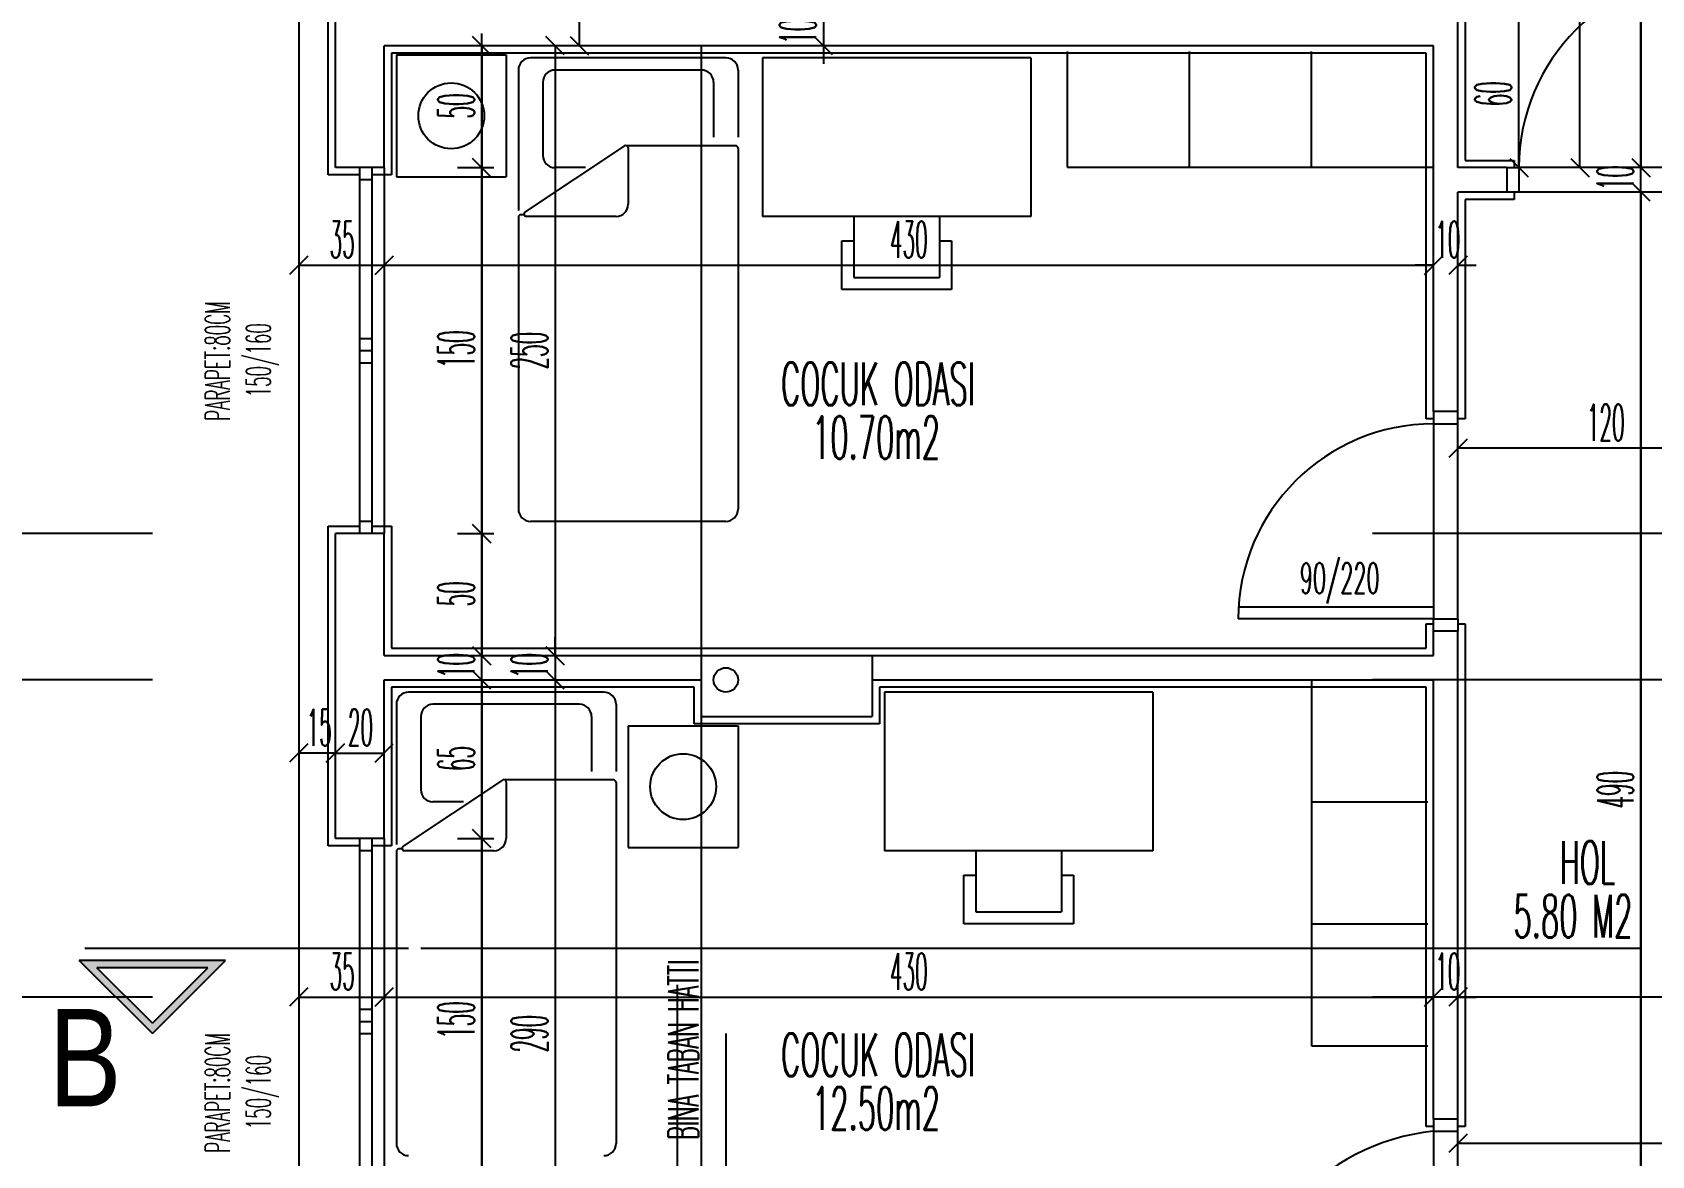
# Model space of a CAD drawing. Extents: x 78 to 306, y -397 to 18.
# Drawn here: x 275.5673 to 275.7, y -396.5906 to -396.4985 of the extents above; entities that cross this region are included whole.
import ezdxf

# ---------------------------------------------------------------- set-up
doc = ezdxf.new("R2010")
doc.units = 0
doc.header["$LTSCALE"] = 0.5
doc.header["$MEASUREMENT"] = 0
for name, pattern in [('DASHDOT2', [0.5, 0.25, -0.125, 0, -0.125]), ('DASHED', [0.75, 0.5, -0.25]), ('DOT2', [0.125, 0, -0.125])]:
    doc.linetypes.add(name, pattern=pattern)
doc.layers.get('0').update_dxf_attribs({"linetype": 'CONTINUOUS'})
for name, color, linetype in [('AKS', 5, 'DASHDOT2'), ('ASHADE', 7, 'CONTINUOUS'), ('DUVAR', 6, 'CONTINUOUS'), ('IZDUSUM', 2, 'DOT2'), ('KAPI', 1, 'CONTINUOUS'), ('KOLON', 4, 'CONTINUOUS'), ('MERDIVEN', 3, 'CONTINUOUS'), ('OLCU', 31, 'CONTINUOUS'), ('SIVA', 7, 'CONTINUOUS'), ('TEFRIS', 11, 'CONTINUOUS')]:
    doc.layers.add(name, color=color, linetype=linetype)
doc.styles.add('ICMEKAN', font='romans.shx', dxfattribs={"width": 0.55, "height": 0.2})
doc.styles.add('MİMARİ YAZI', font='arial.ttf')
doc.styles.add('OLCU', font='romans.shx', dxfattribs={"width": 0.6, "height": 0.125})
doc.styles.add('OLCUIC', font='ROMANS.SHX', dxfattribs={"width": 0.4, "height": 0.15})

msp = doc.modelspace()

# ---------------------------------------------------------------- hatches: boundary and pattern name
at = {"layer": 'KAPI'}
h = msp.add_hatch(color=256, dxfattribs=at)
h.paths.add_polyline_path([(275.583143941935, -396.5745598737721), (275.571143941935, -396.5745598737721), (275.577143941935, -396.5805598737721)])
h.paths.add_polyline_path([(275.5816954137976, -396.5751598737721), (275.577143941935, -396.5797113456347), (275.5725924700724, -396.5751598737721)], flags=16)

# ---------------------------------------------------------------- linework, layer by layer
at = {"color": 0, "linetype": 'ByBlock'}
for p, q in [((275.604893941935, -396.5003098737721), (275.603393941935, -396.4988098737721)), ((275.610893941935, -396.5003098737721), (275.609393941935, -396.4988098737721)), ((275.611393941935, -396.4988098737721), (275.612893941935, -396.5003098737721)), ((275.632893941935, -396.5003098737721), (275.631393941935, -396.4988098737721)), ((275.604893941935, -396.5103098737721), (275.603393941935, -396.5088098737721)), ((275.603393941935, -396.5088098737721), (275.604893941935, -396.5103098737721)), ((275.688393941935, -396.5088098737721), (275.689893941935, -396.5103098737721)), ((275.693393941935, -396.5088098737721), (275.694893941935, -396.5103098737721)), ((275.698393941935, -396.5088098737721), (275.699893941935, -396.5103098737721)), ((275.698393941935, -396.5088098737721), (275.699893941935, -396.5103098737721)), ((275.699893941935, -396.5123098737721), (275.698393941935, -396.5108098737721)), ((275.699893941935, -396.5123098737721), (275.698393941935, -396.5108098737721)), ((275.589893941935, -396.5168098737721), (275.588393941935, -396.5183098737721)), ((275.596893941935, -396.5168098737721), (275.595393941935, -396.5183098737721)), ((275.595393941935, -396.5183098737721), (275.596893941935, -396.5168098737721)), ((275.681393941935, -396.5183098737721), (275.682893941935, -396.5168098737721)), ((275.681393941935, -396.5183098737721), (275.682893941935, -396.5168098737721)), ((275.684893941935, -396.5168098737721), (275.683393941935, -396.5183098737721)), ((275.684893941935, -396.5318098737721), (275.683393941935, -396.5333098737721)), ((275.604893941935, -396.5403098737721), (275.603393941935, -396.5388098737721)), ((275.603393941935, -396.5388098737721), (275.604893941935, -396.5403098737721)), ((275.603393941935, -396.5488098737721), (275.604893941935, -396.5503098737721)), ((275.603393941935, -396.5488098737721), (275.604893941935, -396.5503098737721)), ((275.609393941935, -396.5488098737721), (275.610893941935, -396.5503098737721)), ((275.609393941935, -396.5488098737721), (275.610893941935, -396.5503098737721)), ((275.604893941935, -396.5523098737721), (275.603393941935, -396.5508098737721)), ((275.604893941935, -396.5523098737721), (275.603393941935, -396.5508098737721)), ((275.610893941935, -396.5523098737721), (275.609393941935, -396.5508098737721)), ((275.610893941935, -396.5523098737721), (275.609393941935, -396.5508098737721)), ((275.589893941935, -396.5568098737721), (275.588393941935, -396.5583098737721)), ((275.591393941935, -396.5583098737721), (275.592893941935, -396.5568098737721)), ((275.5928939419361, -396.5568098737721), (275.5913939419361, -396.5583098737721)), ((275.595393941935, -396.5583098737721), (275.596893941935, -396.5568098737721)), ((275.604893941935, -396.5653098737721), (275.603393941935, -396.5638098737721)), ((275.603393941935, -396.5638098737721), (275.604893941935, -396.5653098737721)), ((275.589893941935, -396.5768098737721), (275.588393941935, -396.5783098737721)), ((275.596893941935, -396.5768098737721), (275.595393941935, -396.5783098737721)), ((275.595393941935, -396.5783098737721), (275.596893941935, -396.5768098737721)), ((275.681393941935, -396.5783098737721), (275.682893941935, -396.5768098737721)), ((275.681393941935, -396.5783098737721), (275.682893941935, -396.5768098737721)), ((275.684893941935, -396.5768098737721), (275.683393941935, -396.5783098737721)), ((275.684893941935, -396.5888098737721), (275.683393941935, -396.5903098737721))]:
    msp.add_line(p, q, dxfattribs=at)
at = {"layer": 'AKS'}
for p, q in [((275.6201439419353, -396.3515598737721), (275.6201439419353, -396.8395598737721)), ((275.6101439419353, -396.3555598737721), (275.6101439419353, -396.8355598737721)), ((275.6241439419354, -396.3555598737721), (275.6241439419354, -396.8355598737721)), ((275.8021439419354, -396.5395598737721), (275.5061439419361, -396.5395598737721)), ((275.8021439419354, -396.5515598737721), (275.5101439419353, -396.5515598737721)), ((275.8021439419354, -396.5775598737721), (275.5061439419361, -396.5775598737721))]:
    msp.add_line(p, q, dxfattribs=at)
at = {"layer": 'ASHADE'}
msp.add_circle((275.6241439419353, -396.5515598737721), 0.0009999999999999432, dxfattribs=at)
at = {"layer": 'DUVAR'}
for p, q in [((275.5921439419361, -396.5095598737756), (275.5921439419361, -396.4715598737767)), ((275.6841439419355, -396.5095598737761), (275.6841439419355, -396.4975598737761)), ((275.5961439419383, -396.5095598737756), (275.5961439419386, -396.4995598737755)), ((275.6821439419355, -396.4995598737761), (275.5961439419386, -396.4995598737755)), ((275.6821439419355, -396.5295598737761), (275.6821439419355, -396.4995598737761)), ((275.5961439419387, -396.5095598737756), (275.5921439419361, -396.5095598737756)), ((275.6881439419356, -396.5095598737761), (275.6841439419355, -396.5095598737761)), ((275.6881439419356, -396.5095598737759), (275.6881439419356, -396.511559873776)), ((275.6841439419355, -396.5295598737761), (275.6841439419355, -396.5115598737762)), ((275.6881439419356, -396.5115598737762), (275.6841439419355, -396.5115598737762)), ((275.6841439419353, -396.5295598737761), (275.6821439419355, -396.5295598737761)), ((275.5921439419361, -396.5645598737757), (275.5921439419361, -396.5395598737756)), ((275.5961439419387, -396.5395598737756), (275.5921439419361, -396.5395598737756)), ((275.5961439419371, -396.5495598737757), (275.5961439419374, -396.5395598737756)), ((275.6821439419355, -396.5495598737759), (275.6821439419355, -396.5475598737759)), ((275.6841439419353, -396.5475598737754), (275.6821439419355, -396.5475598737759)), ((275.6841439419355, -396.5875598737761), (275.6841439419355, -396.5475598737754)), ((275.5961439419364, -396.5495598737757), (275.6221439419353, -396.5495598737758)), ((275.6361439419353, -396.5495598737758), (275.6821439419355, -396.5495598737759)), ((275.5961439419367, -396.5645598737757), (275.596143941937, -396.5515598737757)), ((275.5961439419364, -396.5515598737757), (275.6221439419353, -396.5515598737758)), ((275.6361439419353, -396.5515598737758), (275.6821439419355, -396.5515598737759)), ((275.6821439419355, -396.5875598737761), (275.6821439419355, -396.5515598737759)), ((275.5961439419372, -396.5645598737757), (275.5921439419361, -396.5645598737757)), ((275.6841439419353, -396.5875598737761), (275.6821439419355, -396.5875598737761))]:
    msp.add_line(p, q, dxfattribs=at)
at = {"layer": 'IZDUSUM', "ltscale": 0.6}
for p, q in [((275.6221439419357, -396.5495598737721), (275.6221439419355, -396.4995598737756)), ((275.6221439419361, -396.6095598737721), (275.6221439419357, -396.5545598737721))]:
    msp.add_line(p, q, dxfattribs=at)
at = {"layer": 'KAPI'}
for p, q in [((275.5891439419378, -396.4755598737721), (275.5891439419378, -396.6055598737721)), ((275.594143941938, -396.5395598737756), (275.594143941938, -396.5095598737756)), ((275.5951439419378, -396.5095598737756), (275.5951439419378, -396.5395598737756)), ((275.5961439419378, -396.5095598737756), (275.5961439419378, -396.5395598737756)), ((275.6881439419356, -396.5095598737759), (275.6891439419354, -396.5095598737759)), ((275.6891439419354, -396.5095598737721), (275.6891439419354, -396.511559873776)), ((275.5951439419378, -396.5105598737757), (275.594143941938, -396.5105598737757)), ((275.6891439419354, -396.511559873776), (275.6881439419356, -396.511559873776)), ((275.7051439419354, -396.511559873776), (275.6891439419354, -396.5115598737763)), ((275.594143941938, -396.5235598737755), (275.5951439419378, -396.5235598737755)), ((275.594143941938, -396.5245598737756), (275.5951439419378, -396.5245598737756)), ((275.594143941938, -396.5255598737756), (275.5951439419378, -396.5255598737756)), ((275.6821439419349, -396.5295598737752), (275.6821439419349, -396.5305598737752)), ((275.6841439419347, -396.5305598737752), (275.6841439419347, -396.5295598737752)), ((275.6821439419349, -396.5305598737752), (275.6841439419347, -396.5305598737752)), ((275.6841439419347, -396.5465598737753), (275.6841439419347, -396.5305598737752)), ((275.5951439419378, -396.5385598737755), (275.594143941938, -396.5385598737755)), ((275.6661439419349, -396.5455598737752), (275.6821439419349, -396.5455598737752)), ((275.6821439419349, -396.5465598737753), (275.6661439419349, -396.5465598737753)), ((275.6821439419349, -396.5455598737752), (275.6821439419349, -396.5465598737753)), ((275.6821439419349, -396.5465598737753), (275.6841439419347, -396.5465598737753)), ((275.6821439419349, -396.5475598737751), (275.6821439419349, -396.5465598737753)), ((275.6841439419347, -396.5465598737753), (275.6841439419347, -396.5475598737751)), ((275.5941439419365, -396.5945598737757), (275.5941439419365, -396.5645598737757)), ((275.5951439419362, -396.5645598737757), (275.5951439419362, -396.5945598737757)), ((275.5961439419362, -396.5645598737757), (275.5961439419362, -396.5945598737757)), ((275.5951439419362, -396.5655598737758), (275.5941439419365, -396.5655598737758)), ((275.583143941935, -396.5745598737721), (275.571143941935, -396.5745598737721)), ((275.577143941935, -396.5805598737721), (275.571143941935, -396.5745598737721)), ((275.577143941935, -396.5805598737721), (275.583143941935, -396.5745598737721)), ((275.5816954137976, -396.5751598737721), (275.5725924700724, -396.5751598737721)), ((275.577143941935, -396.5797113456347), (275.5725924700724, -396.5751598737721)), ((275.577143941935, -396.5797113456347), (275.5816954137976, -396.5751598737721)), ((275.5941439419365, -396.5785598737756), (275.5951439419362, -396.5785598737756)), ((275.5941439419365, -396.5795598737757), (275.5951439419362, -396.5795598737757)), ((275.5941439419365, -396.5805598737758), (275.5951439419362, -396.5805598737758)), ((275.6821439419349, -396.5875598737751), (275.6821439419349, -396.5885598737752)), ((275.6841439419347, -396.5885598737752), (275.6841439419347, -396.5875598737751)), ((275.6821439419349, -396.5885598737752), (275.6841439419347, -396.5885598737752)), ((275.6841439419347, -396.6065598737753), (275.6841439419347, -396.5885598737752))]:
    msp.add_line(p, q, dxfattribs=at)
at = {"layer": 'KAPI', "ltscale": 1.4}
for p, q in [((275.704143941935, -396.5095598737721), (275.6891439419354, -396.5095598737721)), ((275.682143941935, -396.5305598737721), (275.682143941935, -396.5455598737721)), ((275.682143941935, -396.5885598737721), (275.682143941935, -396.6055598737721))]:
    msp.add_line(p, q, dxfattribs=at)
at = {"layer": 'KAPI', "linetype": 'DASHED', "ltscale": 0.4}
msp.add_line((275.599143941935, -396.5735598737721), (276.018143941935, -396.5735598737723), dxfattribs=at)
at = {"layer": 'KAPI'}
for centre, radius, start, end in [((275.7051439419354, -396.5095598737762), 0.01600000000064028, 90, 179.9999999991858), ((275.6821439419349, -396.5465598737753), 0.01600000000000364, 90, 180), ((275.6839555648319, -396.6062813163504), 0.01781380095500225, 95.83694099442675, 180.8959803324229)]:
    msp.add_arc(centre, radius, start, end, dxfattribs=at)
at = {"layer": 'KOLON'}
for p, q in [((275.6221439419353, -396.5545598737721), (275.6221439419353, -396.5495598737721)), ((275.6221439419357, -396.5495598737721), (275.6361439419353, -396.5495598737721)), ((275.6361439419353, -396.5495598737721), (275.6361439419353, -396.5545598737721)), ((275.6221439419357, -396.5545598737721), (275.6361439419353, -396.5545598737721))]:
    msp.add_line(p, q, dxfattribs=at)
at = {"layer": 'KOLON', "linetype": 'DASHED', "ltscale": 0.4}
msp.add_line((275.5716197548716, -396.5735598737721), (275.598143941935, -396.5735598737721), dxfattribs=at)
at = {"layer": 'OLCU', "ltscale": 1.4}
for p, q in [((275.632143941935, -396.4235598737721), (275.632143941935, -396.5005598737721)), ((275.699143941935, -396.6125598737721), (275.699143941935, -396.4235598737721)), ((275.694143941935, -396.5095598737721), (275.694143941935, -396.4315598737721)), ((275.699143941935, -396.4785598737721), (275.699143941935, -396.5095598737721)), ((275.612143941935, -396.4995598737721), (275.612143941935, -396.4955598737721)), ((275.689143941935, -396.5095598737721), (275.689143941935, -396.4975598737721)), ((275.604143941935, -396.6145598737721), (275.604143941935, -396.4985598737721)), ((275.604143941935, -396.4995598737721), (275.604143941935, -396.5095598737721)), ((275.610143941935, -396.4995598737721), (275.610143941935, -396.6105598737721)), ((275.610143941935, -396.4995598737721), (275.610143941935, -396.5495598737721)), ((275.632143941935, -396.4995598737721), (275.632143941935, -396.5010598737721)), ((275.699143941935, -396.5095598737721), (275.699143941935, -396.5080598737721)), ((275.602143941935, -396.5095598737721), (275.605143941935, -396.5095598737721)), ((275.604143941935, -396.5095598737721), (275.604143941935, -396.5395598737721)), ((275.699143941935, -396.5115598737721), (275.699143941935, -396.6095598737721)), ((275.699143941935, -396.5115598737721), (275.699143941935, -396.5130598737721)), ((275.589143941935, -396.5175598737721), (275.596143941935, -396.5175598737721)), ((275.596143941935, -396.5175598737721), (275.682143941935, -396.5175598737721)), ((275.682143941935, -396.5175598737721), (275.680643941935, -396.5175598737721)), ((275.684143941935, -396.5175598737721), (275.685643941935, -396.5175598737721)), ((275.708143941935, -396.5325598737721), (275.684143941935, -396.5325598737721)), ((275.602143941935, -396.5395598737721), (275.605143941935, -396.5395598737721)), ((275.604143941935, -396.5395598737721), (275.604143941935, -396.5495598737721)), ((275.604143941935, -396.5495598737721), (275.604143941935, -396.5480598737721)), ((275.610143941935, -396.5495598737721), (275.610143941935, -396.5480598737721)), ((275.604143941935, -396.5515598737721), (275.604143941935, -396.5645598737721)), ((275.604143941935, -396.5515598737721), (275.604143941935, -396.5530598737721)), ((275.610143941935, -396.5515598737721), (275.610143941935, -396.6095598737721)), ((275.610143941935, -396.5515598737721), (275.610143941935, -396.5530598737721)), ((275.592143941935, -396.5575598737721), (275.589143941935, -396.5575598737721)), ((275.5921439419361, -396.5575598737721), (275.596143941935, -396.5575598737721)), ((275.602143941935, -396.5645598737721), (275.605143941935, -396.5645598737721)), ((275.604143941935, -396.5645598737721), (275.604143941935, -396.5945598737721)), ((275.589143941935, -396.5775598737721), (275.596143941935, -396.5775598737721)), ((275.596143941935, -396.5775598737721), (275.682143941935, -396.5775598737721)), ((275.682143941935, -396.5775598737721), (275.680643941935, -396.5775598737721)), ((275.684143941935, -396.5775598737721), (275.685643941935, -396.5775598737721)), ((275.756143941935, -396.5895598737721), (275.684143941935, -396.5895598737721))]:
    msp.add_line(p, q, dxfattribs=at)
at = {"layer": 'SIVA', "ltscale": 1.4}
for p, q in [((275.591543941936, -396.5101598737756), (275.5915439419361, -396.4709598737767)), ((275.6847439419355, -396.4969598737761), (275.6847439419355, -396.5089598737761)), ((275.6815439419355, -396.5001598737762), (275.5967439419385, -396.5001598737754)), ((275.5967439419385, -396.5001598737754), (275.5967439419383, -396.5101598737756)), ((275.6815439419355, -396.530159873776), (275.6815439419355, -396.5001598737762)), ((275.6847439419355, -396.5089598737761), (275.6887439419356, -396.5089598737761)), ((275.6887439419356, -396.5089598737761), (275.6887439419356, -396.5095598737759)), ((275.594143941938, -396.5101598737756), (275.591543941936, -396.5101598737756)), ((275.5967439419383, -396.5101598737756), (275.5951439419378, -396.5101598737756)), ((275.6887439419356, -396.5121598737762), (275.6847439419355, -396.5121598737762)), ((275.6847439419355, -396.5121598737762), (275.6847439419355, -396.530159873776)), ((275.6887439419356, -396.511559873776), (275.6887439419356, -396.5121598737762)), ((275.6821439419349, -396.530159873776), (275.6815439419355, -396.530159873776)), ((275.6847439419355, -396.530159873776), (275.6841439419347, -396.530159873776)), ((275.591543941936, -396.5651598737757), (275.591543941936, -396.5389598737756)), ((275.591543941936, -396.5389598737756), (275.594143941938, -396.5389598737756)), ((275.5951439419378, -396.5389598737756), (275.5967439419374, -396.5389598737756)), ((275.5967439419374, -396.5389598737756), (275.5967439419371, -396.5489598737757)), ((275.6815439419355, -396.5489598737759), (275.6815439419355, -396.5469598737761)), ((275.6815439419355, -396.5469598737761), (275.6821439419349, -396.5469598737759)), ((275.6841439419347, -396.5469598737753), (275.6847439419355, -396.5469598737752)), ((275.6847439419355, -396.5469598737752), (275.6847439419355, -396.588159873776)), ((275.5967439419371, -396.5489598737757), (275.6221439419353, -396.5489598737758)), ((275.6221439419353, -396.5489598737758), (275.6361439419351, -396.5489598737721)), ((275.6361439419351, -396.5489598737721), (275.6815439419355, -396.5489598737759)), ((275.6215439419353, -396.5521598737758), (275.596743941937, -396.5521598737757)), ((275.596743941937, -396.5521598737757), (275.5967439419367, -396.5651598737757)), ((275.6215439419353, -396.5551598737721), (275.6215439419353, -396.5521598737758)), ((275.6815439419355, -396.5521598737759), (275.6367439419353, -396.5521598737758)), ((275.6367439419353, -396.5521598737758), (275.6367439419353, -396.5551598737721)), ((275.6815439419355, -396.588159873776), (275.6815439419355, -396.5521598737759)), ((275.6367439419353, -396.5551598737721), (275.6215439419353, -396.5551598737721)), ((275.5941439419365, -396.5651598737757), (275.591543941936, -396.5651598737757)), ((275.5967439419367, -396.5651598737757), (275.5951439419362, -396.5651598737757)), ((275.6821439419349, -396.588159873776), (275.6815439419355, -396.588159873776)), ((275.6847439419355, -396.588159873776), (275.6841439419347, -396.588159873776))]:
    msp.add_line(p, q, dxfattribs=at)
at = {"layer": 'TEFRIS'}
for p, q in [((275.5971439419413, -396.5003098737803), (275.6061439419412, -396.5003098737803)), ((275.5971439419413, -396.5003098737803), (275.5971439419413, -396.5103098737803)), ((275.6061439419412, -396.5003098737803), (275.6061439419412, -396.5103098737803)), ((275.6521141335796, -396.5000300654213), (275.6521141335796, -396.5095300654194)), ((275.6621141335798, -396.500030065421), (275.6621141335798, -396.509530065419)), ((275.6721141335798, -396.500030065421), (275.6721141335798, -396.509530065419)), ((275.6071439419399, -396.5015598737774), (275.6071439419399, -396.5130598737776)), ((275.62414394194, -396.5005598737777), (275.6081439419399, -396.5005598737777)), ((275.6221439419398, -396.5015598737774), (275.6101439419397, -396.5015598737774)), ((275.6221439419398, -396.5015598737774), (275.6101439419397, -396.5015598737774)), ((275.6251439419397, -396.5015598737774), (275.6251439419397, -396.5070598737776)), ((275.6271439419424, -396.5005598737734), (275.6271439419424, -396.5135598737733)), ((275.6491439419422, -396.5005598737734), (275.6271439419424, -396.5005598737734)), ((275.6491439419422, -396.5005598737734), (275.6491439419422, -396.5135598737733)), ((275.60914394194, -396.5025598737774), (275.60914394194, -396.5085598737775)), ((275.60914394194, -396.5025598737774), (275.60914394194, -396.5085598737775)), ((275.6231439419399, -396.5025598737774), (275.6231439419399, -396.5070598737776)), ((275.6158330019007, -396.507767167137), (275.6076935570283, -396.5131934637186)), ((275.6249439419398, -396.5077598737777), (275.6160430737835, -396.5077598737777)), ((275.6161439419398, -396.5079335771958), (275.6161439419398, -396.5125598737774)), ((275.6251439419397, -396.5079598737776), (275.6251439419397, -396.5375598737775)), ((275.6126439419397, -396.5095598737776), (275.6101439419397, -396.5095598737776)), ((275.6121439419398, -396.5095598737776), (275.6106439419399, -396.5095598737776)), ((275.6521141335796, -396.5095300654197), (275.6821141335803, -396.5095300654196)), ((275.5971439419413, -396.5103098737803), (275.6061439419412, -396.5103098737803)), ((275.6071439419399, -396.5136178306074), (275.6071439419399, -396.5375598737775)), ((275.6076130786623, -396.5134178306072), (275.6073439419397, -396.5134178306072)), ((275.6151439419397, -396.5135598737775), (275.6078044970674, -396.5135598737775)), ((275.6491439419422, -396.5135598737733), (275.6271439419424, -396.5135598737733)), ((275.6346439419424, -396.5135598737733), (275.6346439419424, -396.5185598737733)), ((275.6416439419422, -396.5135598737733), (275.6416439419422, -396.5185598737733)), ((275.6336439419423, -396.5195598737733), (275.6336439419423, -396.5155598737734)), ((275.6336439419423, -396.5155598737734), (275.6346439419424, -396.5155598737734)), ((275.6416439419422, -396.5155598737734), (275.6426439419423, -396.5155598737734)), ((275.6426439419423, -396.5155598737734), (275.6426439419423, -396.5195598737733)), ((275.6346439419424, -396.5185598737733), (275.6416439419422, -396.5185598737733)), ((275.6426439419423, -396.5195598737733), (275.6336439419423, -396.5195598737733)), ((275.62414394194, -396.5385598737775), (275.6081439419399, -396.5385598737775)), ((275.6721737502875, -396.58158968213), (275.6721737502876, -396.5515896821292)), ((275.6141439419378, -396.5525598737779), (275.5981439419377, -396.5525598737779)), ((275.6371439419403, -396.5525598737736), (275.6371439419403, -396.5655598737735)), ((275.65914394194, -396.5525598737736), (275.6371439419403, -396.5525598737736)), ((275.65914394194, -396.5525598737736), (275.65914394194, -396.5655598737735)), ((275.5971439419376, -396.5535598737777), (275.5971439419376, -396.5650598737779)), ((275.5991439419378, -396.5545598737777), (275.5991439419378, -396.5605598737778)), ((275.5991439419378, -396.5545598737777), (275.5991439419378, -396.5605598737778)), ((275.6121439419377, -396.5535598737777), (275.6001439419376, -396.5535598737777)), ((275.6121439419377, -396.5535598737777), (275.6001439419376, -396.5535598737777)), ((275.6131439419377, -396.5545598737777), (275.6131439419377, -396.5590598737778)), ((275.6151439419376, -396.5535598737777), (275.6151439419376, -396.5590598737778)), ((275.6161439419391, -396.5553098737806), (275.6251439419391, -396.5553098737806)), ((275.6161439419391, -396.5553098737806), (275.6161439419391, -396.5653098737806)), ((275.6251439419391, -396.5553098737806), (275.6251439419391, -396.5653098737806)), ((275.6058330018986, -396.5597671671372), (275.597693557026, -396.5651934637189)), ((275.6149439419377, -396.5597598737779), (275.6060430737813, -396.5597598737779)), ((275.6061439419376, -396.559933577196), (275.6061439419376, -396.5645598737777)), ((275.6151439419376, -396.5599598737778), (275.6151439419376, -396.5895598737777)), ((275.6026439419376, -396.5615598737778), (275.6001439419376, -396.5615598737778)), ((275.6021439419377, -396.5615598737778), (275.6006439419377, -396.5615598737778)), ((275.6816737502862, -396.5615896821297), (275.6721737502882, -396.5615896821297)), ((275.5976130786601, -396.5654178306074), (275.5973439419376, -396.5654178306074)), ((275.6161439419391, -396.5653098737806), (275.6251439419391, -396.5653098737806)), ((275.5971439419376, -396.5656178306076), (275.5971439419376, -396.5895598737777)), ((275.6051439419376, -396.5655598737778), (275.5978044970652, -396.5655598737778)), ((275.65914394194, -396.5655598737735), (275.6371439419403, -396.5655598737735)), ((275.6446439419402, -396.5655598737735), (275.6446439419402, -396.5705598737735)), ((275.6516439419401, -396.5655598737735), (275.6516439419401, -396.5705598737735)), ((275.6436439419401, -396.5715598737736), (275.6436439419401, -396.5675598737736)), ((275.6436439419401, -396.5675598737736), (275.6446439419402, -396.5675598737736)), ((275.6516439419401, -396.5675598737736), (275.6526439419401, -396.5675598737736)), ((275.6526439419401, -396.5675598737736), (275.6526439419401, -396.5715598737736)), ((275.6446439419402, -396.5705598737735), (275.6516439419401, -396.5705598737735)), ((275.6526439419401, -396.5715598737736), (275.6436439419401, -396.5715598737736)), ((275.6816737502862, -396.5715896821297), (275.6721737502882, -396.5715896821297)), ((275.6816737502859, -396.58158968213), (275.6721737502878, -396.58158968213))]:
    msp.add_line(p, q, dxfattribs=at)
for centre in [(275.6016439419408, -396.5053098737803), (275.6206439419387, -396.5603098737806)]:
    msp.add_circle(centre, 0.0027, dxfattribs=at)
for centre, radius, start, end in [((275.6081439419393, -396.5015598737771), 0.001, 90, 180), ((275.6101439419392, -396.5025598737772), 0.001, 90, 180), ((275.6221439419393, -396.5025598737772), 0.001, 0, 90), ((275.6241439419394, -396.5015598737771), 0.001, 0, 90), ((275.6159439419393, -396.5079335771954), 0.0002, 0, 123.6900675259346), ((275.6249439419393, -396.5079598737772), 0.0002, 0, 90), ((275.6101439419392, -396.5085598737772), 0.001, 180, 270), ((275.6101439419392, -396.5085598737772), 0.001, 180, 270), ((275.6073439419392, -396.5136178306071), 0.0002, 90, 180), ((275.6078044970668, -396.5133598737773), 0.0002, 123.6900675259346, 270), ((275.6151439419392, -396.5125598737771), 0.001, 270, 0), ((275.6081439419393, -396.5375598737772), 0.001, 180, 270), ((275.6241439419394, -396.5375598737772), 0.001, 270, 0), ((275.5981439419372, -396.5535598737774), 0.001, 90, 180), ((275.6141439419372, -396.5535598737774), 0.001, 0, 90), ((275.6001439419369, -396.5545598737774), 0.001, 90, 180), ((275.6121439419371, -396.5545598737774), 0.001, 0, 90), ((275.6059439419371, -396.5599335771957), 0.0002, 0, 123.6900675259346), ((275.6149439419371, -396.5599598737775), 0.0002, 0, 90), ((275.6001439419369, -396.5605598737775), 0.001, 180, 270), ((275.6001439419369, -396.5605598737775), 0.001, 180, 270), ((275.597343941937, -396.5656178306073), 0.0002, 90, 180), ((275.5978044970647, -396.5653598737776), 0.0002, 123.6900675259346, 270), ((275.605143941937, -396.5645598737774), 0.001, 270, 0), ((275.5981439419372, -396.5895598737774), 0.001, 180, 270), ((275.6141439419372, -396.5895598737774), 0.001, 270, 0)]:
    msp.add_arc(centre, radius, start, end, dxfattribs=at)

# ---------------------------------------------------------------- texts
at = {"layer": 'KAPI', "linetype": 'Continuous', "style": 'ICMEKAN', "width": 0.5}
for s, p in [('PARAPET:80CM', (275.583482669105, -396.5303293769744)), ('150/160', (275.5868384738325, -396.5283945299115)), ('PARAPET:80CM', (275.583482669105, -396.5903293769744)), ('150/160', (275.5868384738325, -396.5883945299115))]:
    msp.add_text(s, height=0.002, rotation=90, dxfattribs=at).set_placement(p)
at = {"layer": 'KAPI', "style": 'OLCU', "width": 0.5}
for s, rotation, p in [('90/220', 359.9999999982087, (275.6711880955856, -396.5444629670702)), ('BINA TABAN HATTI', 89.99999999820871, (275.6219068756748, -396.5892706108462))]:
    msp.add_text(s, height=0.002499999999999999, rotation=rotation, dxfattribs=at).set_placement(p)
at = {"layer": 'KAPI', "style": 'MİMARİ YAZI', "width": 0.8}
msp.add_text('B', height=0.008000000000000005, dxfattribs=at).set_placement((275.5686574423081, -396.5865254376743))
at = {"layer": 'MERDIVEN', "linetype": 'ByBlock', "style": 'OLCU', "width": 0.5}
for s, p in [('COCUK ODASI', (275.6286700305673, -396.5290347314375)), ('10.70m2', (275.6312057448531, -396.5334347314374)), ('HOL', (275.6924855532044, -396.5682770703841)), ('5.80 M2', (275.6886998389188, -396.5726770703838)), ('COCUK ODASI', (275.6286700305673, -396.5840347314376)), ('12.50m2', (275.6312057448531, -396.5884347314374))]:
    msp.add_text(s, height=0.0035, dxfattribs=at).set_placement(p)
at = {"layer": 'OLCU', "style": 'OLCUIC', "width": 0.4}
for s, p in [('10', (275.631543941935, -396.4994170166293)), ('60', (275.688543941935, -396.5045313023435)), ('50', (275.603543941935, -396.5055313023435)), ('10', (275.698543941935, -396.5114170166293)), ('150', (275.603543941935, -396.5259884452007)), ('250', (275.609543941935, -396.5261027309149)), ('50', (275.603543941935, -396.5455313023435)), ('10', (275.603543941935, -396.5514170166292)), ('10', (275.609543941935, -396.5514170166292)), ('65', (275.603543941935, -396.5590313023435)), ('490', (275.698543941935, -396.5621027309149)), ('150', (275.603543941935, -396.5809884452007)), ('290', (275.609543941935, -396.5821027309149))]:
    msp.add_text(s, height=0.003, rotation=90, dxfattribs=at).set_placement(p)
for s, p in [('35', (275.5916725133636, -396.5169598737721)), ('430', (275.6376010847922, -396.5169598737721)), ('10', (275.6822867990779, -396.5169598737721)), ('120', (275.6947153705065, -396.5319598737721)), ('15', (275.5897867990779, -396.5569598737721)), ('20', (275.5931725133641, -396.5569598737721)), ('35', (275.5916725133636, -396.5769598737721)), ('430', (275.6376010847922, -396.5769598737721)), ('10', (275.6822867990779, -396.5769598737721))]:
    msp.add_text(s, height=0.003, dxfattribs=at).set_placement(p)

doc.saveas('drawing.dxf')
